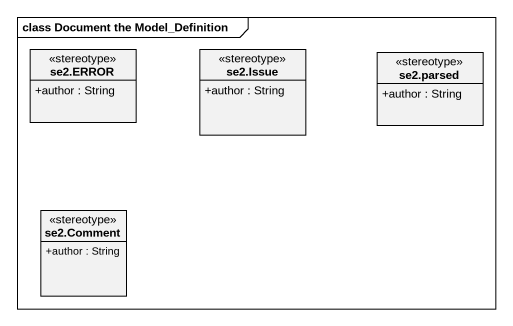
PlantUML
@startuml
mainframe class Document the Model_Definition
hide circle
hide empty members
skinparam classAttributeIconSize 0
class "se2.ERROR" as se2_ERROR <<stereotype>> {
  +author : String
}
class "se2.Issue" as se2_Issue <<stereotype>> {
  +author : String
}
class "se2.parsed" as se2_parsed <<stereotype>> {
  +author : String
}
class "se2.Comment" as se2_Comment <<stereotype>> {
  +author : String
}
@enduml
